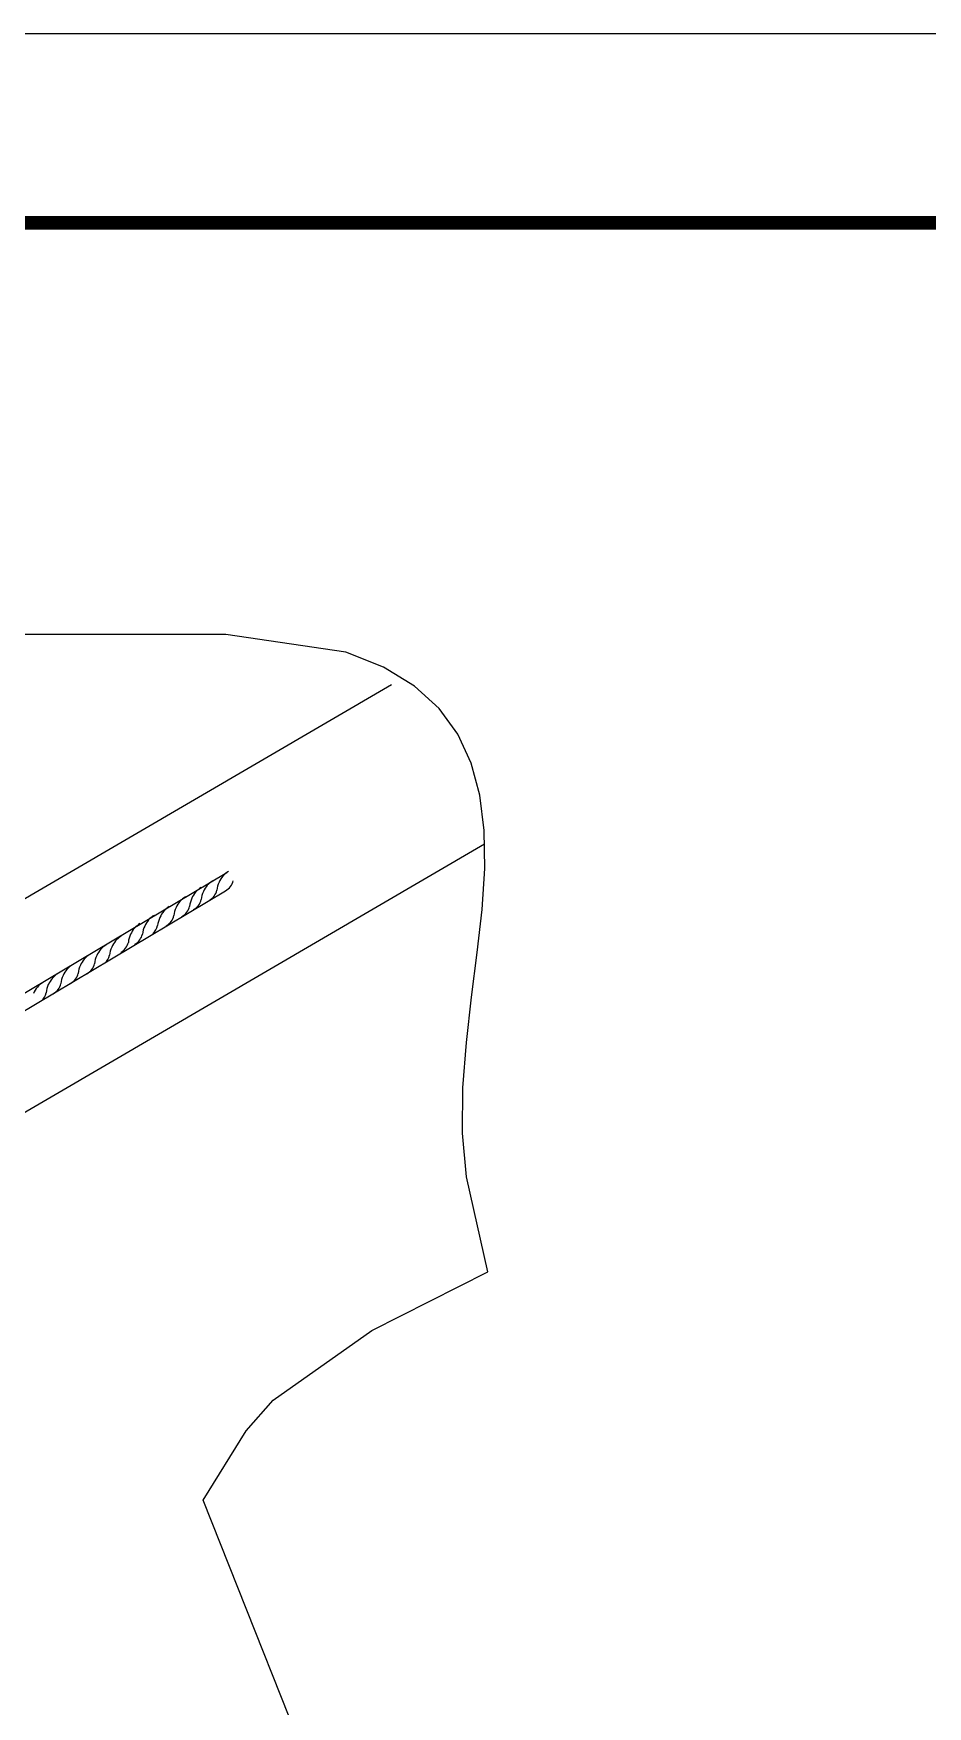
# Paper-space layout 'Layout4' of a CAD drawing. Header units: millimetres. Extents: x 16 to 267, y 19 to 196.
# Drawn here: x 115.21 to 134.95, y 158.77 to 195.73 of the extents above; entities that cross this region are included whole.
import ezdxf

# ---------------------------------------------------------------- set-up
doc = ezdxf.new("R2010")
doc.units = ezdxf.units.MM
doc.layers.get('0').update_dxf_attribs({"lineweight": 25})
for name, color, linetype in [('C01', 1, 'Continuous'), ('C02', 42, 'Continuous'), ('C03', 7, 'Continuous')]:
    doc.layers.add(name, color=color, linetype=linetype)

psp = doc.layouts.new('Layout4')

# ---------------------------------------------------------------- linework, layer by layer
psp.add_line((16.019, 195.728), (266.956, 195.728))
at = {"const_width": 0.299}
psp.add_lwpolyline([(30.955, 23.656), (30.955, 191.546), (262.774, 191.546), (262.774, 23.656)], close=True, dxfattribs=at)
at = {"layer": 'C01'}
psp.add_lwpolyline([(121.82, 156.107), (118.955, 163.325), (119.909, 164.859), (120.501, 165.534), (122.684, 167.077), (125.243, 168.373), (124.772, 170.466), (124.685, 171.436), (124.694, 172.432), (124.769, 173.438), (124.883, 174.441), (125.008, 175.424), (125.115, 176.375), (125.176, 177.278), (125.165, 178.12), (125.07, 178.898), (124.879, 179.609), (124.581, 180.249), (124.165, 180.817), (123.621, 181.31), (122.937, 181.725), (122.104, 182.059), (119.459, 182.448), (106.677, 182.448)], dxfattribs=at)
for centre, radius, start, end in [((119.763, 176.787), 0.494, 120.0095, 157.279), ((119.162, 176.432), 0.494, 120.3899, 157.279), ((119.433, 176.546), 0.523, 154.2039, 174.6387), ((119.418, 176.583), 0.494, 120.0095, 157.279), ((118.926, 176.873), 0.339, 298.8635, 347.3606), ((119.779, 176.75), 0.523, 154.2039, 174.6387), ((119.288, 177.086), 0.339, 298.8635, 347.3606), ((118.523, 175.966), 0.572, 123.5892, 155.9961), ((118.83, 176.191), 0.523, 154.2039, 174.6387), ((118.815, 176.228), 0.494, 120.0095, 157.279), ((118.325, 176.519), 0.339, 298.8635, 347.3606), ((119.177, 176.396), 0.523, 154.2039, 174.6387), ((118.581, 176.669), 0.339, 298.8635, 347.3606), ((117.81, 175.636), 0.494, 120.3899, 157.279), ((118.136, 175.782), 0.523, 154.2039, 174.6387), ((118.12, 175.818), 0.494, 120.0095, 157.279), ((117.619, 176.094), 0.339, 312.368, 347.3606), ((118.471, 175.971), 0.523, 154.2039, 174.6387), ((117.978, 176.314), 0.339, 298.8635, 347.3606), ((117.062, 175.165), 0.494, 120.0095, 157.279), ((117.459, 175.31), 0.572, 123.5892, 155.9961), ((116.973, 175.722), 0.339, 298.8635, 347.3606), ((117.825, 175.599), 0.523, 154.2039, 174.6387), ((117.284, 175.905), 0.339, 298.8635, 347.3606), ((116.701, 174.952), 0.494, 120.0095, 157.279), ((117.077, 175.128), 0.523, 154.2039, 174.6387), ((116.555, 175.438), 0.339, 312.368, 347.3606), ((117.408, 175.315), 0.523, 154.2039, 174.6387), ((116.06, 174.482), 0.573, 123.5892, 155.9961), ((116.334, 174.688), 0.524, 154.2039, 174.6387), ((116.318, 174.725), 0.495, 120.0095, 157.279), ((115.864, 175.038), 0.339, 298.8635, 347.3606), ((116.716, 174.915), 0.523, 154.2039, 174.6387), ((116.225, 175.251), 0.339, 298.8635, 347.3606), ((115.732, 174.288), 0.573, 123.5892, 155.9961), ((115.155, 174.61), 0.34, 312.368, 347.3606), ((116.008, 174.487), 0.524, 154.2039, 174.6387), ((115.481, 174.811), 0.34, 298.8635, 347.3606)]:
    psp.add_arc(centre, radius, start, end, dxfattribs=at)
at = {"layer": 'C02'}
for p, q in [((100.201, 165.707), (119.479, 177.191)), ((100.749, 165.637), (119.451, 176.789))]:
    psp.add_line(p, q, dxfattribs=at)
at = {"layer": 'C03'}
for p, q in [((100.531, 168.166), (123.115, 181.345)), ((104.301, 165.645), (125.169, 177.826))]:
    psp.add_line(p, q, dxfattribs=at)

doc.saveas('drawing.dxf')
